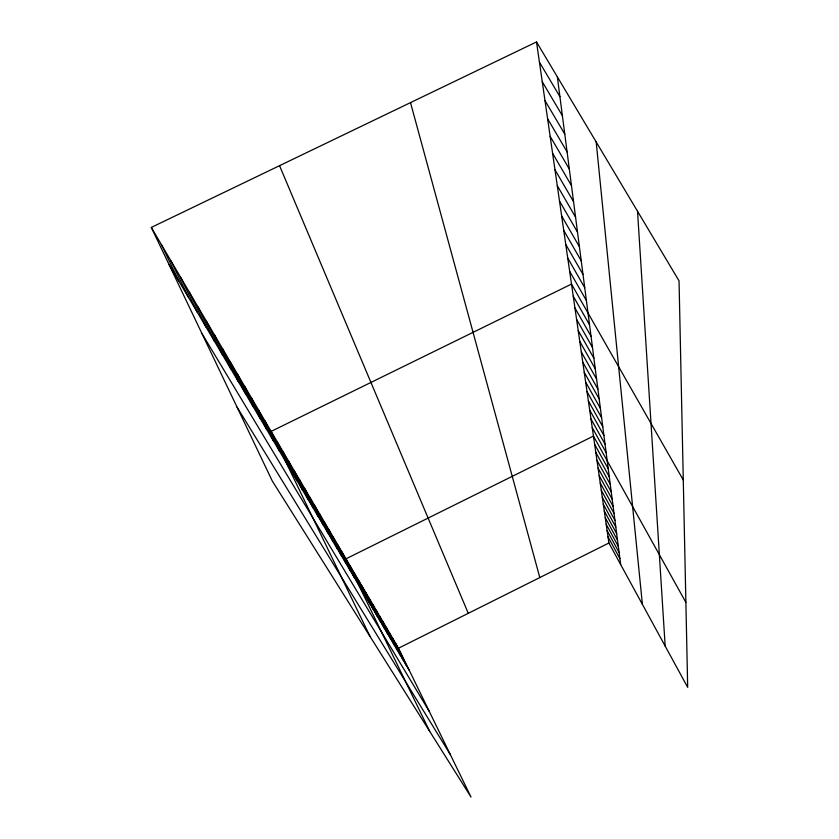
<?xml version="1.0" encoding="UTF-8"?>
<svg xmlns="http://www.w3.org/2000/svg" width="839" height="839" viewBox="0 0 839 839"><rect width="100%" height="100%" fill="white"/><g stroke="black" fill="none" stroke-linecap="round" stroke-linejoin="round"><path stroke-width="1.26" d="M398.494 648.211L608.904 543.011L536.509 41.95L151.314 227.421L272.308 481.03L471.015 797.05L398.494 648.211L151.314 227.421M237.059 407.135L450.291 754.513M201.947 333.544L429.327 711.482M536.509 41.95L679.045 280.866L687.686 687.34L608.904 543.011M539.435 62.191L559.917 96.653M542.256 81.719L562.392 115.73M168.996 264.474L409.338 670.466M544.972 100.554L564.783 134.125M547.605 118.739L567.091 151.88M550.143 136.317L569.314 169.027M552.597 153.306L571.464 185.608M554.967 169.74L573.551 201.633M557.274 185.65L575.564 217.144M559.498 201.045L577.515 232.151M561.648 215.969L579.403 246.697M563.735 230.431L581.228 260.793M565.769 244.453L583 274.447M567.73 258.055L584.72 287.704M569.639 271.259L586.398 300.561M683.282 480.013L571.495 284.085L271.133 431.393L369.989 636.371M573.236 296.188L589.544 324.829M574.935 307.955L591.034 336.271M576.592 319.397L592.481 347.419M578.207 330.545L593.886 358.263M579.77 341.4L595.26 368.814M581.301 351.971L596.592 379.092M582.79 362.27L597.892 389.118M584.238 372.306L599.161 398.871M585.653 382.102L600.399 408.394M587.027 391.656L601.605 417.675M588.38 400.969L602.78 426.726M589.691 410.061L603.923 435.567M590.971 418.934L605.045 444.188M592.229 427.607L606.136 452.609M685.883 602.402L593.446 436.07L345.983 558.826L429.704 731.356M594.641 444.345L608.254 468.865M595.816 452.431L609.271 476.72M596.959 460.338L610.268 484.386M598.071 468.068L611.243 491.895M599.161 475.629L612.197 499.236M600.231 483.023L613.131 506.41M601.28 490.259L614.043 513.437M602.297 497.338L614.935 520.306M603.304 504.281L615.805 527.028M604.29 511.066L616.665 533.614M605.244 517.715L617.494 540.075M606.188 524.239L618.322 546.388M607.111 530.615L619.119 552.576M608.013 536.876L619.906 558.648M395.484 643.083L406.422 665.547M392.421 637.86L403.454 660.524M389.286 632.533L400.423 655.395M386.087 627.09L397.319 650.162M382.825 621.531L394.162 644.824M379.49 615.857L390.932 639.37M376.092 610.068L387.628 633.802M372.61 604.143L384.262 628.107M369.055 598.092L380.812 622.286M365.426 591.914L377.298 616.34M361.714 585.591L373.691 610.257M357.917 579.13L370.009 604.038M354.027 572.513L366.244 597.672M350.052 565.748L362.396 591.159M341.819 551.737L354.404 577.672M337.561 544.48L350.272 570.688M333.198 537.044L346.035 563.525M328.72 529.43L341.693 556.194M324.137 521.627L337.236 548.675M319.439 513.625L332.674 540.966M314.615 505.414L327.997 533.059M309.675 497.003L323.193 524.952M304.599 488.361L318.264 516.625M299.387 479.499L313.209 508.077M294.038 470.396L308.007 499.299M288.543 461.041L302.669 490.28M282.9 451.434L297.184 481.009M277.101 441.555L291.542 471.487M264.799 420.622L279.586 451.288M258.286 409.516L273.241 440.569M251.564 398.085L266.708 429.526M244.631 386.286L259.964 418.137M237.489 374.121L253.011 406.391M230.117 361.567L245.827 394.257M222.503 348.604L238.412 381.735M214.637 335.212L230.746 368.793M206.499 321.368L222.817 355.4M198.088 307.053L214.627 341.557M189.383 292.234L206.142 327.22M180.375 276.891L197.354 312.381M171.041 261.002L188.24 296.996M161.361 244.516L178.791 281.034M279.555 165.671L468.267 613.319M410.512 102.62L539.802 577.557M557.348 76.873L620.682 564.595M596.183 141.969L642.391 604.374M637.535 211.292L665.17 646.103"/></g></svg>
